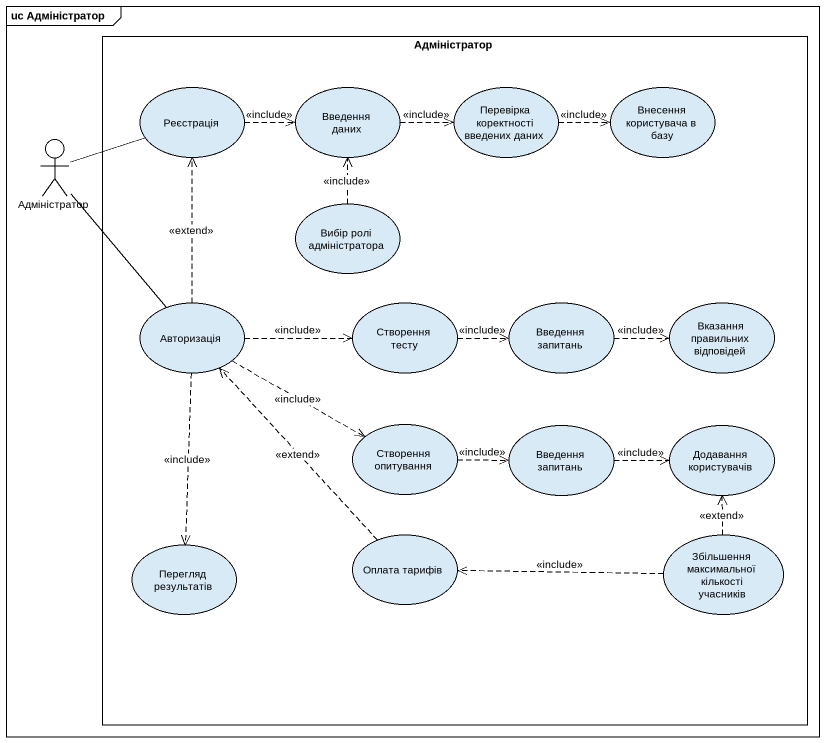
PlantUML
@startuml
mainframe uc Адміністратор
rectangle Адміністратор {
  usecase Реєстрація
  usecase "Введення даних" as Введення_даних
  usecase "Перевірка коректності введених даних" as Перевірка_коректності
  usecase "Внесення користувача в базу" as Внесення_користувача_в_базу
  usecase "Вибір ролі адміністратора" as Вибір_ролі_адміністратора
  usecase Авторизація
  usecase "Створення тесту" as Створення_тесту
  usecase "Введення запитань" as Введення_запитань
  usecase "Вказання правильних відповідей" as Вказання_правильних
  usecase "Створення опитування" as Створення_опитування
  usecase "Введення запитань" as Введення_запитань_2
  usecase "Додавання користувачів" as Додавання_користувачів
  usecase "Перегляд результатів" as Перегляд_результатів
  usecase "Оплата тарифів" as Оплата_тарифів
  usecase "Збільшення максимальної кількості учасників" as Збільшення_максимальної
}
actor "Адміністратор" as Адміністратор_2
Реєстрація .right.> Введення_даних : <<include>>
Введення_даних .right.> Перевірка_коректності : <<include>>
Перевірка_коректності .right.> Внесення_користувача_в_базу : <<include>>
Адміністратор_2 -right- Реєстрація
Адміністратор_2 -- Авторизація
Вибір_ролі_адміністратора .up.> Введення_даних : <<include>>
Авторизація .up.> Реєстрація : <<extend>>
Авторизація .right.> Створення_тесту : <<include>>
Авторизація .right.> Створення_опитування : <<include>>
Авторизація ..> Перегляд_результатів : <<include>>
Створення_тесту .right.> Введення_запитань : <<include>>
Введення_запитань .right.> Вказання_правильних : <<include>>
Створення_опитування .right.> Введення_запитань_2 : <<include>>
Введення_запитань_2 .right.> Додавання_користувачів : <<include>>
Оплата_тарифів .up.> Авторизація : <<extend>>
Збільшення_максимальної .up.> Додавання_користувачів : <<extend>>
Збільшення_максимальної .left.> Оплата_тарифів : <<include>>
@enduml
